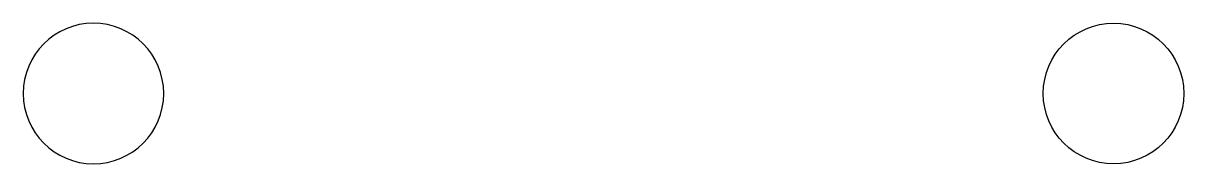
# Model space of a CAD drawing. Header units: millimetres. Extents: x 1.2 to 26.8, y 93.7 to 96.8.
import ezdxf

# ---------------------------------------------------------------- set-up
doc = ezdxf.new("R2010")
doc.units = ezdxf.units.MM
doc.layers.add('outline', color=20, linetype='Continuous', true_color=0xfc3d46)

msp = doc.modelspace()

# ---------------------------------------------------------------- linework, layer by layer
at = {"layer": 'outline', "extrusion": (0, 0, -1)}
msp.add_circle((-2.75, 95.25), 1.55, dxfattribs=at)
at = {"layer": 'outline'}
msp.add_circle((25.25, 95.25), 1.55, dxfattribs=at)

doc.saveas('drawing.dxf')
